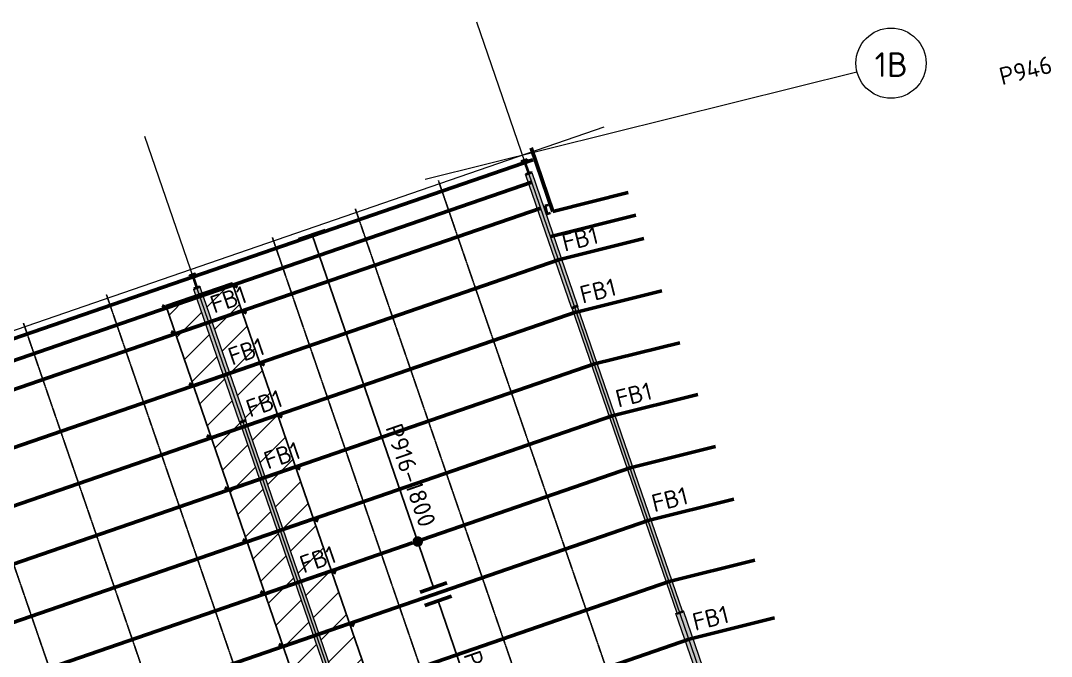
# Model space of a CAD drawing. Header units: millimetres. Extents: x 632 to 155077, y -2790 to 4035359.
# Drawn here: x 119430 to 148798, y 4017255 to 4035359 of the extents above; entities that cross this region are included whole.
import ezdxf

# ---------------------------------------------------------------- set-up
doc = ezdxf.new("R2010")
doc.units = ezdxf.units.MM
doc.linetypes.add('Dash', pattern=[7, 5, -2])
doc.linetypes.add('Hidden', pattern=[4, 3, -1])
for name, color, linetype, lineweight in [('A-010-M_LINE', 90, 'Continuous', 13), ('S-280-A_STRUCT_FRAME', 2, 'Continuous', 18), ('S-280-M_COLUMN', 52, 'Continuous', 13), ('S-280-M_STRUCT_FRAME', 12, 'Continuous', 13), ('Z-000-T_TEXT', 131, 'Continuous', 25), ('Z-030-M_GRID', 191, 'Continuous', 13), ('Z-033_T_GRIDREF', 31, 'Continuous', 13), ('Z-060-M_DETAIL', 92, 'Continuous', 25)]:
    doc.layers.add(name, color=color, linetype=linetype, lineweight=lineweight)
doc.styles.add('ISOCPEUR_1', font='isocpeur.ttf', dxfattribs={"height": 700})
doc.styles.add('ISOCPEUR_2', font='isocpeur.ttf', dxfattribs={"height": 500})
doc.styles.add('ISOCPEUR_3', font='isocpeur.ttf', dxfattribs={"height": 2.5})

# ---------------------------------------------------------------- blocks, each defined once
blk = doc.blocks.new('NRP_Framing-Steel-Purlin C - P946 - EC250-24-4111187-S6_011 - UPPER PURLIN PLAN - PART 1')
at = {"layer": 'S-280-M_STRUCT_FRAME', "color": 1, "lineweight": 50}
blk.add_line((-2353828, 4031735), (-2353206, 4029928), dxfattribs=at)
blk.add_line((-2353828, 4031735), (-2353206, 4029928), dxfattribs=at)
blk = doc.blocks.new('NRP_Framing-Steel-Purlin C - P946 - EC250-24-4033922-S6_011 - UPPER PURLIN PLAN - PART 1')
at = {"layer": 'S-280-M_STRUCT_FRAME', "color": 1, "lineweight": 50}
blk.add_line((-2353205, 4029926), (-2351062, 4030461), dxfattribs=at)
blk.add_line((-2353205, 4029926), (-2351062, 4030461), dxfattribs=at)
blk = doc.blocks.new('NRP_Framing-Steel-Purlin Z - P915 - EZ250-19-4038663-S6_011 - UPPER PURLIN PLAN - PART 1')
at = {"layer": 'S-280-M_STRUCT_FRAME', "color": 3, "lineweight": 50}
for p, q in [((-2359001, 4018192), (-2370111, 4014367)), ((-2358874, 4018131), (-2359001, 4018192)), ((-2370111, 4014367), (-2370238, 4014429))]:
    blk.add_line(p, q, dxfattribs=at)
blk = doc.blocks.new('NRP_Framing-Steel-Purlin Z - P916 - EZ250-24-4038568-S6_011 - UPPER PURLIN PLAN - PART 1')
at = {"layer": 'S-280-M_STRUCT_FRAME', "color": 1, "lineweight": 50}
for p, q in [((-2350491, 4021123), (-2360892, 4017541)), ((-2360892, 4017541), (-2361019, 4017603))]:
    blk.add_line(p, q, dxfattribs=at)
blk = doc.blocks.new('NRP_Framing-Steel-Purlin Z - P916 - EZ250-24-V6-S6_011 - UPPER PURLIN PLAN - PART 1')
at = {"layer": 'S-280-M_STRUCT_FRAME', "color": 1, "lineweight": 50}
for p, q in [((-2351007, 4022622), (-2356922, 4020585)), ((-2357203, 4020488), (-2361408, 4019040)), ((-2361408, 4019040), (-2361535, 4019102))]:
    blk.add_line(p, q, dxfattribs=at)
blk = doc.blocks.new('NRP_Framing-Steel-Purlin Z - P914 - EZ250-15-4038687-S6_011 - UPPER PURLIN PLAN - PART 1')
at = {"layer": 'S-280-M_STRUCT_FRAME', "color": 150, "lineweight": 50}
for p, q in [((-2348198, 4014462), (-2358598, 4010880)), ((-2358598, 4010880), (-2358725, 4010942))]:
    blk.add_line(p, q, dxfattribs=at)
blk = doc.blocks.new('NRP_Framing-Steel-Purlin Z - P916 - EZ250-24-4043329-S6_011 - UPPER PURLIN PLAN - PART 1')
at = {"layer": 'S-280-M_STRUCT_FRAME', "color": 1, "lineweight": 50}
blk.add_line((-2353082, 4028539), (-2350613, 4029155), dxfattribs=at)
blk = doc.blocks.new('NRP_Framing-Steel-Purlin Z - P916 - EZ250-24-V13-S6_011 - UPPER PURLIN PLAN - PART 1')
at = {"layer": 'S-280-M_STRUCT_FRAME', "color": 1, "lineweight": 50}
blk.add_line((-2353270, 4029211), (-2350841, 4029817), dxfattribs=at)
blk = doc.blocks.new('NRP_Framing-Steel-Purlin Z - P916 - EZ250-24-4044913-S6_011 - UPPER PURLIN PLAN - PART 1')
at = {"layer": 'S-280-M_STRUCT_FRAME', "color": 1, "lineweight": 50}
blk.add_line((-2352535, 4027061), (-2350101, 4027668), dxfattribs=at)
blk = doc.blocks.new('NRP_Framing-Steel-Purlin Z - P916 - EZ250-24-4044911-S6_011 - UPPER PURLIN PLAN - PART 1')
at = {"layer": 'S-280-M_STRUCT_FRAME', "color": 1, "lineweight": 50}
blk.add_line((-2352025, 4025581), (-2349591, 4026188), dxfattribs=at)
blk = doc.blocks.new('NRP_Framing-Steel-Purlin Z - P916 - EZ250-24-4044909-S6_011 - UPPER PURLIN PLAN - PART 1')
at = {"layer": 'S-280-M_STRUCT_FRAME', "color": 1, "lineweight": 50}
blk.add_line((-2351516, 4024101), (-2349082, 4024708), dxfattribs=at)
blk = doc.blocks.new('NRP_Framing-Steel-Purlin Z - P916 - EZ250-24-4044907-S6_011 - UPPER PURLIN PLAN - PART 1')
at = {"layer": 'S-280-M_STRUCT_FRAME', "color": 1, "lineweight": 50}
blk.add_line((-2351006, 4022620), (-2348572, 4023228), dxfattribs=at)
blk = doc.blocks.new('NRP_Framing-Steel-Purlin Z - P916 - EZ250-24-4044905-S6_011 - UPPER PURLIN PLAN - PART 1')
at = {"layer": 'S-280-M_STRUCT_FRAME', "color": 1, "lineweight": 50}
blk.add_line((-2350490, 4021122), (-2348056, 4021729), dxfattribs=at)
blk = doc.blocks.new('NRP_Framing-Steel-Purlin Z - P916 - EZ250-24-4051381-S6_011 - UPPER PURLIN PLAN - PART 1')
at = {"layer": 'S-280-M_STRUCT_FRAME', "color": 1, "lineweight": 50}
blk.add_line((-2349892, 4019384), (-2347458, 4019991), dxfattribs=at)
blk = doc.blocks.new('NRP_Framing-Steel-Purlin Z - P916 - EZ250-24-4051382-S6_011 - UPPER PURLIN PLAN - PART 1')
at = {"layer": 'S-280-M_STRUCT_FRAME', "color": 1, "lineweight": 50}
blk.add_line((-2349326, 4017743), (-2346892, 4018350), dxfattribs=at)
blk = doc.blocks.new('NRP_Framing-Steel-Purlin C - P946 - EC250-24-4032700-S6_011 - UPPER PURLIN PLAN - PART 1')
at = {"layer": 'S-280-M_STRUCT_FRAME', "color": 1, "lineweight": 50}
blk.add_line((-2353780, 4031393), (-2459224, 3995085), dxfattribs=at)
blk.add_line((-2353780, 4031393), (-2459224, 3995085), dxfattribs=at)
blk = doc.blocks.new('NRP_Bridging Plan _v2_ - 3 Rows-4053495-S6_011 - UPPER PURLIN PLAN - PART 1')
at = {"layer": 'Z-060-M_DETAIL', "linetype": 'Hidden'}
for p, q in [((2170, -9702), (2170, 10177)), ((4670, -9702), (4670, 10177)), ((7170, -9702), (7170, 10177))]:
    blk.add_line(p, q, dxfattribs=at)
blk = doc.blocks.new('NRP_Extent _v2_ - 1-200-4057069-S6_011 - UPPER PURLIN PLAN - PART 1')
at = {"layer": 'Z-060-M_DETAIL'}
blk.add_hatch(color=256, dxfattribs=at).paths.add_polyline_path([(145, -39), (150, 0), (145, 39), (130, 75), (106, 106), (75, 130), (39, 145), (0, 150), (-39, 145), (-75, 130), (-106, 106), (-130, 75), (-145, 39), (-150, 0), (-145, -39), (-130, -75), (-106, -106), (-75, -130), (-39, -145), (0, -150), (39, -145), (75, -130), (106, -106), (130, -75)])
at = {"layer": 'Z-060-M_DETAIL', "lineweight": 50}
for p, q in [((-9235, -400), (-9235, 400)), ((1385, -400), (1385, 400))]:
    blk.add_line(p, q, dxfattribs=at)
at = {"layer": 'Z-060-M_DETAIL'}
blk.add_line((1385, 0), (-9235, 0), dxfattribs=at)
blk = doc.blocks.new('NRP_Extent _v2_ - 1-200-4057492-S6_011 - UPPER PURLIN PLAN - PART 1')
at = {"layer": 'Z-060-M_DETAIL'}
blk.add_hatch(color=256, dxfattribs=at).paths.add_polyline_path([(145, -39), (150, 0), (145, 39), (130, 75), (106, 106), (75, 130), (39, 145), (0, 150), (-39, 145), (-75, 130), (-106, 106), (-130, 75), (-145, 39), (-150, 0), (-145, -39), (-130, -75), (-106, -106), (-75, -130), (-39, -145), (0, -150), (39, -145), (75, -130), (106, -106), (130, -75)])
at = {"layer": 'Z-060-M_DETAIL', "lineweight": 50}
for p, q in [((-5109, -400), (-5109, 400)), ((3272, -400), (3272, 400))]:
    blk.add_line(p, q, dxfattribs=at)
at = {"layer": 'Z-060-M_DETAIL'}
blk.add_line((3272, 0), (-5109, 0), dxfattribs=at)
blk = doc.blocks.new('Grid - NRP_Grid-Head-320187-S6_011 - UPPER PURLIN PLAN - PART 1')
at = {"layer": 'Z-033_T_GRIDREF'}
blk.add_circle((0, 0), 5, dxfattribs=at)
blk = doc.blocks.new('NRP_Fly Brace BN - FB1-4028766-S6_011 - UPPER PURLIN PLAN - PART 1')
at = {"layer": 'Z-000-T_TEXT'}
blk.add_line((0, 0), (5, 0), dxfattribs=at)
at = {"layer": 'Z-000-T_TEXT', "lineweight": 13, "insert": (1.11, 3.49), "char_height": 2.5, "width": 6.0928, "attachment_point": 1, "style": 'ISOCPEUR_3'}
blk.add_mtext('FB1', dxfattribs=at)

msp = doc.modelspace()

# ---------------------------------------------------------------- hatches: boundary and pattern name
at = {"layer": 'S-280-M_COLUMN'}
for points in [[(133825.3, 4030974.8), (133993.6, 4031032.8), (133989.4, 4031044.9), (133913.9, 4031020.5), (133908.2, 4031023.6), (133905.3, 4031027.9), (133788.3, 4031372.3), (133790.9, 4031377.6), (133795.8, 4031380.9), (133865.5, 4031404.9), (133861.3, 4031417), (133693, 4031359.1), (133697.2, 4031347), (133772.7, 4031371.4), (133778, 4031368.8), (133781.3, 4031363.9), (133898.3, 4031019.5), (133895.7, 4031014.2), (133890.8, 4031010.9), (133821.1, 4030986.9), (133823.5, 4030980.1)], [(134430.8, 4029851.1), (134518.4, 4029871.8), (134514.9, 4029886.4), (134440.6, 4029870.4), (134435.3, 4029873.7), (134432.3, 4029879.2), (134387.3, 4030076.1), (134390.5, 4030081.4), (134396, 4030084.3), (134464.1, 4030100.5), (134460.6, 4030115.1), (134373.1, 4030094.3)], [(124370.2, 4027719.1), (124538.5, 4027777), (124534.3, 4027789.1), (124458.7, 4027764.7), (124453.1, 4027767.8), (124450.1, 4027772.2), (124333.1, 4028116.6), (124335.7, 4028121.9), (124340.6, 4028125.2), (124410.3, 4028149.2), (124406.1, 4028161.3), (124237.8, 4028103.3), (124242, 4028091.2), (124317.6, 4028115.6), (124322.9, 4028113), (124326.2, 4028108.1), (124443.1, 4027763.8), (124440.6, 4027758.5), (124435.7, 4027755.2), (124366, 4027731.2), (124368.3, 4027724.4)]]:
    msp.add_hatch(color=256, dxfattribs=at).paths.add_polyline_path(points)
at = {"layer": 'S-280-M_STRUCT_FRAME'}
for points in [[(135121.1, 4027193.1), (135300.8, 4027255), (134003.1, 4031023.6), (133823.5, 4030961.7), (134820.8, 4028065.4)], [(125666, 4023937.3), (125845.6, 4023999.2), (124548, 4027767.8), (124368.3, 4027706), (124824, 4026382.5)], [(135133, 4027197.1), (138131.8, 4018488.1), (138287.8, 4018541.8), (135289, 4027250.8)], [(135301.5, 4027214.5), (135313.3, 4027218.6), (135300.8, 4027253.8), (135289.7, 4027248.8), (135301.2, 4027215.5)], [(135313.7, 4027217.6), (135313.3, 4027218.6), (135301.8, 4027213.6)], [(135133.7, 4027156.7), (135145.5, 4027160.8), (135133, 4027196), (135121.5, 4027192), (135133, 4027158.7)], [(129409.3, 4013104.6), (129565.3, 4013158.3), (125833.8, 4023995.1), (125677.8, 4023941.3), (128518.9, 4015690.6)], [(125846.3, 4023958.8), (125858.1, 4023962.9), (125845.6, 4023998), (125834.5, 4023993.1), (125846, 4023959.8)], [(125678.5, 4023901), (125690.3, 4023905.1), (125677.8, 4023940.3), (125666.3, 4023936.3), (125677.8, 4023902.9)], [(125858.5, 4023961.8), (125858.1, 4023962.9), (125846.6, 4023957.9)], [(140132, 4012582.4), (140347.6, 4012656.7), (138317.8, 4018551.6), (138102.2, 4018477.3), (139061.8, 4015690.6)]]:
    msp.add_hatch(color=9, dxfattribs=at).paths.add_polyline_path(points)
at = {"layer": 'Z-060-M_DETAIL', "lineweight": 18}
h = msp.add_hatch(dxfattribs=at)
h.set_pattern_fill('FP_5', color=8, style=0, pattern_type=2)
h.set_pattern_definition([(45, (2487803, 0), (-424.26407, 424.26407), [])])
h.paths.add_polyline_path([(136350.6, 3990127.9), (137269.1, 3990444.2), (137069.5, 3991023.8), (137006.7, 3991002.2), (135689.1, 3994830), (135700.5, 3994833.9), (132003.7, 4005570), (131982.9, 4005562.8), (130740.7, 4009171.6), (130938.3, 4009238.5), (132180.6, 4005630.9), (132160.1, 4005622.6), (135856.6, 3994887.7), (135868.7, 3994890.7), (137186.4, 3991064.1), (137154.6, 3991053.1), (137354.2, 3990473.5), (138241.7, 3990779), (125461.7, 4027894), (124606, 4027599.3), (125858.1, 4023961.7), (125846.7, 4023957.7), (129566.2, 4013158.3), (129586.2, 4013165.2), (130893, 4009368.9), (130695.4, 4009302.1), (129388.6, 4013097.1), (129409.3, 4013104.6), (125690.7, 4023904), (125678.5, 4023901), (124426.3, 4027537.5), (123570.6, 4027242.8), (136049.6, 3991002.2)])

# ---------------------------------------------------------------- linework, layer by layer
at = {"layer": 'A-010-M_LINE', "linetype": 'Hidden', "lineweight": 25}
msp.add_line((134761.4, 4028529.7), (135084.5, 4028610.2), dxfattribs=at)
at = {"layer": 'A-010-M_LINE', "lineweight": 25}
for p, q in [((125461.7, 4027894), (123570.6, 4027242.8)), ((138241.7, 3990779), (125461.7, 4027894)), ((123570.6, 4027242.8), (136350.6, 3990127.9))]:
    msp.add_line(p, q, dxfattribs=at)
at = {"layer": 'S-280-M_COLUMN', "lineweight": 35}
for p, q in [((133693, 4031359.1), (133861.3, 4031417)), ((133697.2, 4031347), (133693, 4031359.1)), ((133766.9, 4031371), (133697.2, 4031347)), ((133897.9, 4031025.4), (133781.3, 4031363.9)), ((133788.7, 4031366.4), (133905.3, 4031027.9)), ((133865.5, 4031404.9), (133795.8, 4031380.9)), ((133861.3, 4031417), (133865.5, 4031404.9)), ((133993.6, 4031032.8), (133825.3, 4030974.8)), ((133919.8, 4031020.9), (133989.4, 4031044.9)), ((133989.4, 4031044.9), (133993.6, 4031032.8)), ((133821.1, 4030986.9), (133890.8, 4031010.9)), ((133825.3, 4030974.8), (133821.1, 4030986.9)), ((134373.1, 4030094.3), (134460.6, 4030115.1)), ((134430.8, 4029851.1), (134373.1, 4030094.3)), ((134387.1, 4030069.9), (134432.3, 4029879.2)), ((134464.1, 4030100.5), (134396, 4030084.3)), ((134518.4, 4029871.8), (134430.8, 4029851.1)), ((134446.8, 4029870.3), (134514.9, 4029886.4)), ((134460.6, 4030115.1), (134464.1, 4030100.5)), ((134514.9, 4029886.4), (134518.4, 4029871.8)), ((124237.8, 4028103.3), (124406.1, 4028161.3)), ((124242, 4028091.2), (124237.8, 4028103.3)), ((124311.7, 4028115.2), (124242, 4028091.2)), ((124442.7, 4027769.6), (124326.2, 4028108.1)), ((124333.6, 4028110.7), (124450.1, 4027772.2)), ((124410.3, 4028149.2), (124340.6, 4028125.2)), ((124406.1, 4028161.3), (124410.3, 4028149.2)), ((124366, 4027731.2), (124435.7, 4027755.2)), ((124370.2, 4027719.1), (124366, 4027731.2)), ((124538.5, 4027777), (124370.2, 4027719.1)), ((124464.6, 4027765.1), (124534.3, 4027789.1)), ((124534.3, 4027789.1), (124538.5, 4027777))]:
    msp.add_line(p, q, dxfattribs=at)
for centre, radius, start, end in [((133770.6, 4031360.2), 11.4, 19.00041, 109.00041), ((133799.5, 4031370.1), 11.4, 109.00041, 199.00041), ((133887.1, 4031021.7), 11.4, 289.00041, 19.00041), ((133916.1, 4031031.6), 11.4, 199.00041, 289.00041), ((134398.7, 4030072.6), 12, 103.35459, 193.35459), ((134444, 4029881.9), 12, 193.35459, 283.35459), ((124315.4, 4028104.4), 11.4, 19.00041, 109.00041), ((124344.3, 4028114.4), 11.4, 109.00041, 199.00041), ((124432, 4027765.9), 11.4, 289.00041, 19.00041), ((124460.9, 4027775.9), 11.4, 199.00041, 289.00041)]:
    msp.add_arc(centre, radius, start, end, dxfattribs=at)
at = {"layer": 'S-280-M_STRUCT_FRAME', "color": 55}
for p, q in [((133823.5, 4030961.7), (134003.1, 4031023.6)), ((135121.1, 4027193.1), (133823.5, 4030961.7)), ((135300.8, 4027255), (134003.1, 4031023.6)), ((124368.3, 4027706), (124548, 4027767.8)), ((125666, 4023937.3), (124368.3, 4027706)), ((125845.6, 4023999.2), (124548, 4027767.8)), ((135300.8, 4027255), (135121.1, 4027193.1)), ((135133, 4027197.1), (135289, 4027250.8)), ((138287.8, 4018541.8), (135289, 4027250.8)), ((135289.3, 4027249.8), (135301.2, 4027253.9)), ((135301.2, 4027253.9), (135300.8, 4027255)), ((135313.3, 4027218.6), (135301.2, 4027253.9)), ((135313.3, 4027218.6), (135301.5, 4027214.5)), ((135301.9, 4027213.5), (135313.7, 4027217.6)), ((135313.7, 4027217.6), (135313.3, 4027218.6)), ((135121.1, 4027193.1), (135121.5, 4027192)), ((135121.5, 4027192), (135133.3, 4027196.1)), ((135121.5, 4027192), (135133.7, 4027156.7)), ((138131.8, 4018488.1), (135133, 4027197.1)), ((135145.5, 4027160.8), (135133.7, 4027156.7)), ((135133.7, 4027156.7), (135134, 4027155.7)), ((135134, 4027155.7), (135145.8, 4027159.8)), ((125845.6, 4023999.2), (125666, 4023937.3)), ((125677.8, 4023941.3), (125833.8, 4023995.1)), ((129565.3, 4013158.3), (125833.8, 4023995.1)), ((125834.2, 4023994.1), (125846, 4023998.2)), ((125846, 4023998.2), (125845.6, 4023999.2)), ((125858.1, 4023962.9), (125846, 4023998.2)), ((125666, 4023937.3), (125666.3, 4023936.3)), ((125666.3, 4023936.3), (125678.2, 4023940.4)), ((125666.3, 4023936.3), (125678.5, 4023901)), ((129409.3, 4013104.6), (125677.8, 4023941.3)), ((125690.3, 4023905.1), (125678.5, 4023901)), ((125678.5, 4023901), (125678.9, 4023899.9)), ((125678.9, 4023899.9), (125690.7, 4023904)), ((125858.1, 4023962.9), (125846.3, 4023958.8)), ((125846.7, 4023957.7), (125858.5, 4023961.8)), ((125858.5, 4023961.8), (125858.1, 4023962.9)), ((138102.2, 4018477.3), (138317.8, 4018551.6)), ((140132, 4012582.4), (138102.2, 4018477.3)), ((138287.8, 4018541.8), (138131.8, 4018488.1)), ((138131.8, 4018488.1), (138132.1, 4018487.3)), ((138288.1, 4018541), (138287.8, 4018541.8)), ((140347.6, 4012656.7), (138317.8, 4018551.6))]:
    msp.add_line(p, q, dxfattribs=at)
at = {"layer": 'S-280-M_STRUCT_FRAME', "color": 55, "linetype": 'Dash'}
for p, q in [((135133.4, 4027196.1), (135207.3, 4027221.6)), ((135145.9, 4027159.8), (135301.8, 4027213.5)), ((135207.3, 4027221.6), (135219.5, 4027186.3)), ((135215.3, 4027224.4), (135289.3, 4027249.8)), ((135215.3, 4027224.4), (135215.3, 4027224.5)), ((135227.5, 4027189.1), (135215.3, 4027224.4)), ((135301.4, 4027214.5), (135227.5, 4027189.1)), ((135219.5, 4027186.3), (135145.5, 4027160.8)), ((125760.2, 4023968.6), (125834.1, 4023994.1)), ((125678.2, 4023940.4), (125752.1, 4023965.8)), ((125764.3, 4023930.5), (125690.4, 4023905.1)), ((125690.7, 4023904), (125846.6, 4023957.7)), ((125752.1, 4023965.8), (125764.3, 4023930.5)), ((125760.2, 4023968.6), (125760.2, 4023968.7)), ((125772.3, 4023933.3), (125760.2, 4023968.6)), ((125846.3, 4023958.8), (125772.3, 4023933.3)), ((138132.1, 4018487.3), (138207.2, 4018513.1)), ((138132.1, 4018487.2), (138140.1, 4018463.9)), ((138215.3, 4018489.8), (138140.1, 4018463.9)), ((138140.1, 4018463.9), (138140.4, 4018463)), ((138140.4, 4018463), (138296.4, 4018516.8)), ((138207.2, 4018513.1), (138215.3, 4018489.8)), ((138213, 4018515.1), (138288.1, 4018541)), ((138213, 4018515.1), (138213, 4018515.2)), ((138221, 4018491.7), (138213, 4018515.1)), ((138296.2, 4018517.6), (138221, 4018491.7)), ((138296.2, 4018517.6), (138288.1, 4018540.9)), ((138296.4, 4018516.8), (138296.2, 4018517.6))]:
    msp.add_line(p, q, dxfattribs=at)
at = {"layer": 'Z-030-M_GRID'}
for p, q in [((148663.3, 3988156.6), (132424.4, 4035316.6)), ((130958.6, 4030839.6), (143258.8, 4033904.9)), ((136047.7, 4032328.5), (25070.6, 3994115.2)), ((139021.9, 3985441.5), (122969.3, 4032060.8))]:
    msp.add_line(p, q, dxfattribs=at)

# ---------------------------------------------------------------- block references
at = {"layer": 'S-280-M_STRUCT_FRAME', "color": 1, "lineweight": 50}
for name, p in [('NRP_Framing-Steel-Purlin C - P946 - EC250-24-4111187-S6_011 - UPPER PURLIN PLAN - PART 1', (2487803, 0)), ('NRP_Framing-Steel-Purlin C - P946 - EC250-24-4032700-S6_011 - UPPER PURLIN PLAN - PART 1', (2487803, 0)), ('NRP_Framing-Steel-Purlin Z - P916 - EZ250-24-4038568-S6_011 - UPPER PURLIN PLAN - PART 1', (2484483.7, 9639.8)), ('NRP_Framing-Steel-Purlin C - P946 - EC250-24-4033922-S6_011 - UPPER PURLIN PLAN - PART 1', (2487803, 0)), ('NRP_Framing-Steel-Purlin Z - P916 - EZ250-24-4038568-S6_011 - UPPER PURLIN PLAN - PART 1', (2484738.5, 8899.6)), ('NRP_Framing-Steel-Purlin Z - P916 - EZ250-24-V13-S6_011 - UPPER PURLIN PLAN - PART 1', (2487803, 0)), ('NRP_Framing-Steel-Purlin Z - P916 - EZ250-24-4043329-S6_011 - UPPER PURLIN PLAN - PART 1', (2487803, 0)), ('NRP_Framing-Steel-Purlin Z - P916 - EZ250-24-4038568-S6_011 - UPPER PURLIN PLAN - PART 1', (2485248.2, 7419.5)), ('NRP_Framing-Steel-Purlin Z - P916 - EZ250-24-4044913-S6_011 - UPPER PURLIN PLAN - PART 1', (2487803, 0)), ('NRP_Framing-Steel-Purlin Z - P916 - EZ250-24-4038568-S6_011 - UPPER PURLIN PLAN - PART 1', (2485757.9, 5939.4)), ('NRP_Framing-Steel-Purlin Z - P916 - EZ250-24-4044911-S6_011 - UPPER PURLIN PLAN - PART 1', (2487803, 0)), ('NRP_Framing-Steel-Purlin Z - P916 - EZ250-24-4038568-S6_011 - UPPER PURLIN PLAN - PART 1', (2486267.5, 4459.2)), ('NRP_Framing-Steel-Purlin Z - P916 - EZ250-24-4044909-S6_011 - UPPER PURLIN PLAN - PART 1', (2487803, 0)), ('NRP_Framing-Steel-Purlin Z - P916 - EZ250-24-4038568-S6_011 - UPPER PURLIN PLAN - PART 1', (2486777.2, 2979.1)), ('NRP_Framing-Steel-Purlin Z - P916 - EZ250-24-4044907-S6_011 - UPPER PURLIN PLAN - PART 1', (2487803, 0)), ('NRP_Framing-Steel-Purlin Z - P916 - EZ250-24-V6-S6_011 - UPPER PURLIN PLAN - PART 1', (2487803, 0)), ('NRP_Framing-Steel-Purlin Z - P916 - EZ250-24-4044905-S6_011 - UPPER PURLIN PLAN - PART 1', (2487803, 0)), ('NRP_Framing-Steel-Purlin Z - P916 - EZ250-24-4038568-S6_011 - UPPER PURLIN PLAN - PART 1', (2487803, 0)), ('NRP_Framing-Steel-Purlin Z - P916 - EZ250-24-4051381-S6_011 - UPPER PURLIN PLAN - PART 1', (2487803, 0)), ('NRP_Framing-Steel-Purlin Z - P916 - EZ250-24-4051382-S6_011 - UPPER PURLIN PLAN - PART 1', (2487803, 0))]:
    msp.add_blockref(name, p, dxfattribs=at)
at = {"layer": 'S-280-M_STRUCT_FRAME', "color": 3, "lineweight": 50}
for p in [(2484483.7, 9639.7), (2484738.5, 8899.6), (2485248.2, 7419.5), (2485757.9, 5939.4), (2486267.5, 4459.2), (2486777.2, 2979.1), (2487286.8, 1499), (2487803, 0)]:
    msp.add_blockref('NRP_Framing-Steel-Purlin Z - P915 - EZ250-19-4038663-S6_011 - UPPER PURLIN PLAN - PART 1', p, dxfattribs=at)
at = {"layer": 'S-280-M_STRUCT_FRAME', "color": 150, "lineweight": 50}
for p in [(2486107.6, 4923.6), (2486672.7, 3282.4)]:
    msp.add_blockref('NRP_Framing-Steel-Purlin Z - P914 - EZ250-15-4038687-S6_011 - UPPER PURLIN PLAN - PART 1', p, dxfattribs=at)
at = {"layer": 'Z-000-T_TEXT', "lineweight": 13, "xscale": 200, "yscale": 200, "zscale": 200}
for p, rotation in [((134761.4, 4028529.7), 14.0070289077903), ((124796.6, 4026754), 19.00040712023206), ((135271, 4027049.5), 14.0070289077903), ((125306.2, 4025273.9), 19.00040712023206), ((136290.4, 4024089.3), 13.99361019013105), ((125816.3, 4023792.7), 19.00040712023206), ((126325.6, 4022313.7), 19.00040712023206), ((137316.2, 4021110.2), 13.99361019013105), ((127344.9, 4019353.4), 19.00040712023206), ((138479.5, 4017731.7), 13.99361019013105)]:
    msp.add_blockref('NRP_Fly Brace BN - FB1-4028766-S6_011 - UPPER PURLIN PLAN - PART 1', p, dxfattribs=dict(at, rotation=rotation))
at = {"layer": 'Z-033_T_GRIDREF', "xscale": 199.9999999999999, "yscale": 199.9999999999999, "zscale": 199.9999999999999, "rotation": 283.9934690902123}
msp.add_blockref('Grid - NRP_Grid-Head-320187-S6_011 - UPPER PURLIN PLAN - PART 1', (144229.1, 4034146.7), dxfattribs=at)
at = {"layer": 'Z-060-M_DETAIL', "linetype": 'Hidden', "rotation": 19.00040712023215}
for p in [(127865.5, 4018853.7), (118410.4, 4015597.9)]:
    msp.add_blockref('NRP_Bridging Plan _v2_ - 3 Rows-4053495-S6_011 - UPPER PURLIN PLAN - PART 1', p, dxfattribs=at)
at = {"layer": 'Z-060-M_DETAIL'}
for name, p, rotation in [('NRP_Extent _v2_ - 1-200-4057069-S6_011 - UPPER PURLIN PLAN - PART 1', (130744.8, 4020524.1), 289.0008111478471), ('NRP_Extent _v2_ - 1-200-4057492-S6_011 - UPPER PURLIN PLAN - PART 1', (132989.4, 4014005.4), 289.0008111478429)]:
    msp.add_blockref(name, p, dxfattribs=dict(at, rotation=rotation))

# ---------------------------------------------------------------- texts
at = {"layer": 'S-280-A_STRUCT_FRAME', "lineweight": 13, "char_height": 500, "attachment_point": 1, "style": 'ISOCPEUR_2'}
for s, insert, width, rotation in [('P946', (147266, 4034000.8), 1827.847, 14.00703), ('P916-1800', (130283.8, 4023934.1), 3687.762, 289.00081), ('P914-1800', (132510.4, 4017467.6), 3735.864, 289.00081)]:
    msp.add_mtext(s, dxfattribs=dict(at, insert=insert, width=width, rotation=rotation))

# ---------------------------------------------------------------- next in the draw order: texts
at = {"layer": 'Z-033_T_GRIDREF', "insert": (143761.7, 4034457.1), "char_height": 700, "width": 1122.362, "attachment_point": 1, "style": 'ISOCPEUR_1', "bg_fill": 3, "box_fill_scale": 1.25, "bg_fill_color": 256, "bg_fill_true_color": 13158600, "bg_fill_transparency": 0}
msp.add_mtext('1B', dxfattribs=at)

doc.saveas('drawing.dxf')
